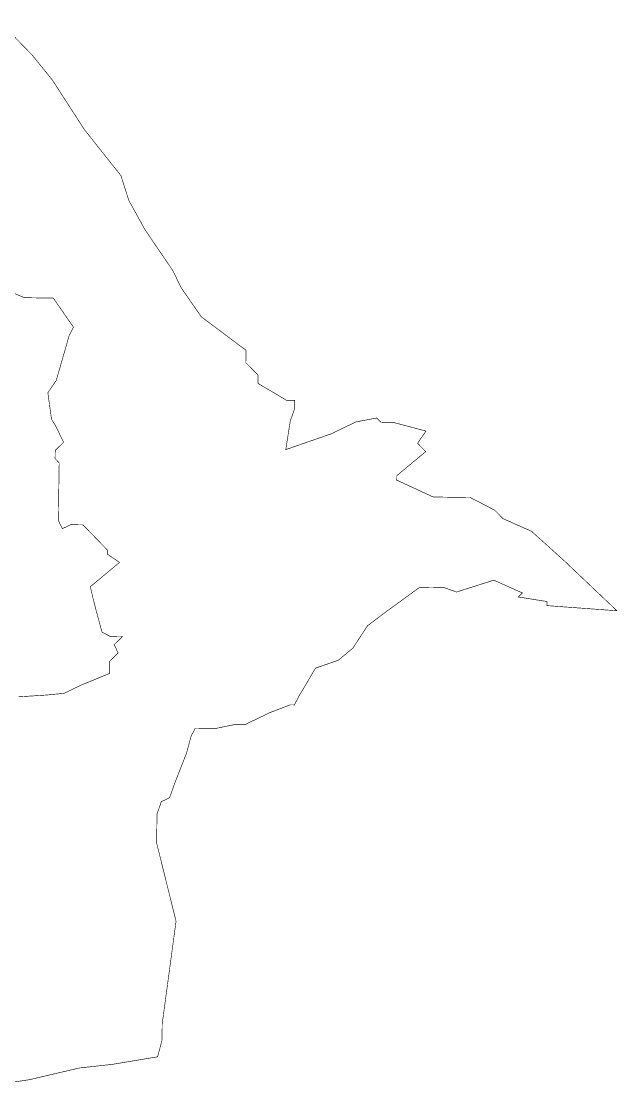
# Model space of a CAD drawing. Header units: metres. Extents: x 254129 to 299963, y 1973748 to 2228052.
# Drawn here: x 297985 to 299963, y 1973791 to 1977329 of the extents above; entities that cross this region are included whole.
import ezdxf

# ---------------------------------------------------------------- set-up
doc = ezdxf.new("R2010")
doc.units = ezdxf.units.M
doc.header["$MEASUREMENT"] = 0

msp = doc.modelspace()

# ---------------------------------------------------------------- linework, layer by layer
at = {"color": 6, "const_width": 2, "flags": 128}
for points in [[(297913.3, 1977327.8), (298021, 1977217), (298088, 1977134.2), (298156.2, 1977028.6), (298194.9, 1976968.8), (298315.5, 1976816.9), (298341.7, 1976734.6), (298394.9, 1976638.2), (298488.5, 1976500.3), (298514.9, 1976445.4), (298581.8, 1976348.8), (298730.4, 1976237.5), (298729.8, 1976196.5), (298770.2, 1976155), (298769.8, 1976127.7), (298864.5, 1976071.7), (298891.9, 1976071.3), (298891.9, 1976044), (298877.2, 1976003.3), (298862.2, 1975907.9), (299013.1, 1975960.3), (299095.6, 1976000.1), (299164, 1976012.8), (299177.5, 1975998.9), (299218.4, 1975998.3), (299327.2, 1975969.4), (299299.4, 1975928.9), (299326.3, 1975901.2), (299229.5, 1975820.7), (299229.3, 1975807), (299351.4, 1975750.7), (299474.2, 1975748.9), (299555.5, 1975706.8), (299582.4, 1975679.1), (299677.4, 1975636.8), (299771.4, 1975552.1), (299790.9, 1975534.3), (299834.9, 1975492.4), (299907.5, 1975423.5), (299960.3, 1975373.3), (299780.1, 1975386.5), (299728.5, 1975390.3), (299728.7, 1975403.9), (299633.3, 1975419), (299647.2, 1975432.4), (299552.2, 1975474.7), (299428.8, 1975435.5), (299388, 1975449.8), (299306.1, 1975451), (299238.5, 1975401.7), (299195.7, 1975370.6), (299133.6, 1975323.8), (299116.6, 1975297.9), (299084.8, 1975249.4), (299036.4, 1975209.1), (298960.9, 1975182.9), (298932.9, 1975135.5), (298904.9, 1975088.1), (298890.9, 1975061), (298877.3, 1975061.2), (298808.6, 1975034.9), (298726.2, 1974995.2), (298692, 1974995.6), (298630.4, 1974982.9), (298562.1, 1974983.8), (298548.1, 1974956.8), (298533.6, 1974902.3), (298493.4, 1974799.5), (298476.9, 1974753), (298449.4, 1974739.7), (298435.2, 1974699), (298433.8, 1974603.4), (298498.3, 1974343.1), (298452.4, 1974002.5), (298451.6, 1973947.9), (298437.2, 1973893.5), (298361.9, 1973880.9), (298286.6, 1973868.3), (298177.2, 1973856.3), (298012.9, 1973817.7), (297841.6, 1973792)], [(297976.6, 1975087.9), (297986.9, 1975088.5), (298015.8, 1975090.3), (298050.7, 1975092.5), (298067.7, 1975093.6), (298126.9, 1975099.3), (298181.9, 1975125.9), (298199.3, 1975133), (298242.2, 1975150.7), (298278, 1975165.4), (298278.6, 1975206.4), (298306.3, 1975233.3), (298293.1, 1975260.8), (298320.8, 1975287.7), (298279.8, 1975288.3), (298252.7, 1975302.3), (298232.2, 1975378.4), (298222.4, 1975417.1), (298214, 1975453.1), (298310.7, 1975533.6), (298270.1, 1975561.5), (298270.3, 1975575.1), (298189.6, 1975658.2), (298148.7, 1975658.8), (298121.2, 1975645.5), (298107.9, 1975673), (298110.7, 1975864.1), (298097.2, 1975878), (298097.6, 1975905.3), (298125.3, 1975932.2), (298098.8, 1975987.2), (298085.4, 1976007.9), (298073.1, 1976096.8), (298100.9, 1976137.3), (298144, 1976286.9), (298158.1, 1976314), (298091.2, 1976410.5), (297995.7, 1976411.9), (297927.8, 1976440.2)]]:
    msp.add_lwpolyline(points, dxfattribs=at)

doc.saveas('drawing.dxf')
